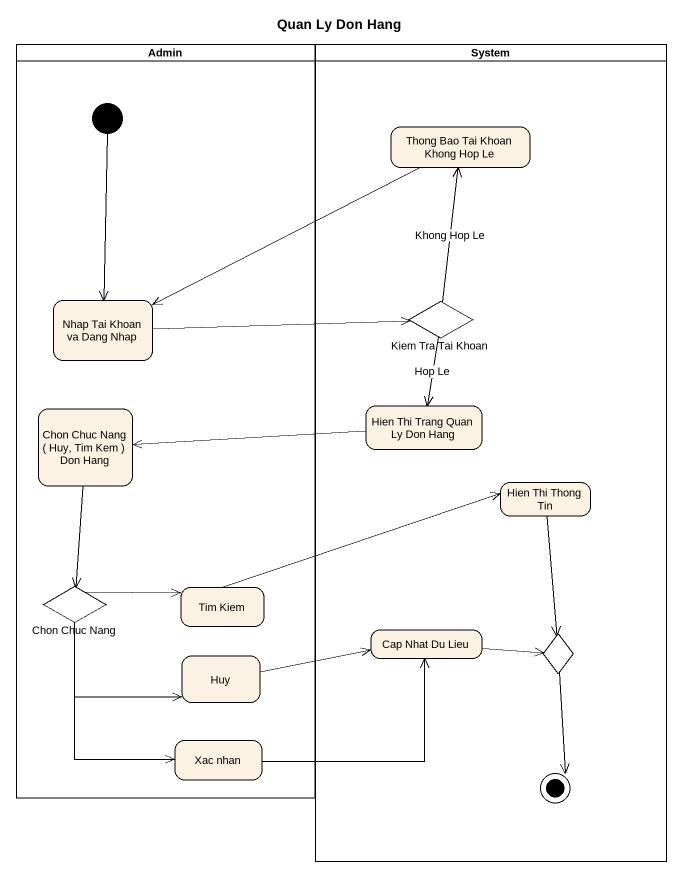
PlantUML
@startuml
title Quan Ly Don Hang
hide empty description
state Admin <<partition>> {
  state "Nhap Tai Khoan va Dang Nhap" as Nhap_Tai_Khoan_va_Dang_Nhap
  state "Chon Chuc Nang ( Huy, Tim Kem ) Don Hang" as Chon_Chuc_Nang_Huy_Tim_Kem
  state "Chon Chuc Nang" as Chon_Chuc_Nang <<choice>>
  state "Tim Kiem" as Tim_Kiem
  state Huy
  state "Xac nhan" as Xac_nhan
  [*] --> Nhap_Tai_Khoan_va_Dang_Nhap
}
state System <<partition>> {
  state "Thong Bao Tai Khoan Khong Hop Le" as Thong_Bao_Tai_Khoan_Khong
  state "Kiem Tra Tai Khoan" as Kiem_Tra_Tai_Khoan <<choice>>
  state "Hien Thi Trang Quan Ly Don Hang" as Hien_Thi_Trang_Quan_Ly_Don
  state "Hien Thi Thong Tin" as Hien_Thi_Thong_Tin
  state "Cap Nhat Du Lieu" as Cap_Nhat_Du_Lieu
  state choice1 <<choice>>
  choice1 --> [*]
}
Thong_Bao_Tai_Khoan_Khong -left-> Nhap_Tai_Khoan_va_Dang_Nhap
Nhap_Tai_Khoan_va_Dang_Nhap -right-> Kiem_Tra_Tai_Khoan
Kiem_Tra_Tai_Khoan -up-> Thong_Bao_Tai_Khoan_Khong : Khong Hop Le
Kiem_Tra_Tai_Khoan --> Hien_Thi_Trang_Quan_Ly_Don : Hop Le
Chon_Chuc_Nang_Huy_Tim_Kem --> Chon_Chuc_Nang
Hien_Thi_Trang_Quan_Ly_Don -left-> Chon_Chuc_Nang_Huy_Tim_Kem
Hien_Thi_Thong_Tin --> choice1
Chon_Chuc_Nang -right-> Tim_Kiem
Chon_Chuc_Nang -right-> Huy
Chon_Chuc_Nang --> Xac_nhan
Tim_Kiem -right-> Hien_Thi_Thong_Tin
Cap_Nhat_Du_Lieu -right-> choice1
Huy -right-> Cap_Nhat_Du_Lieu
Xac_nhan -right-> Cap_Nhat_Du_Lieu
@enduml
